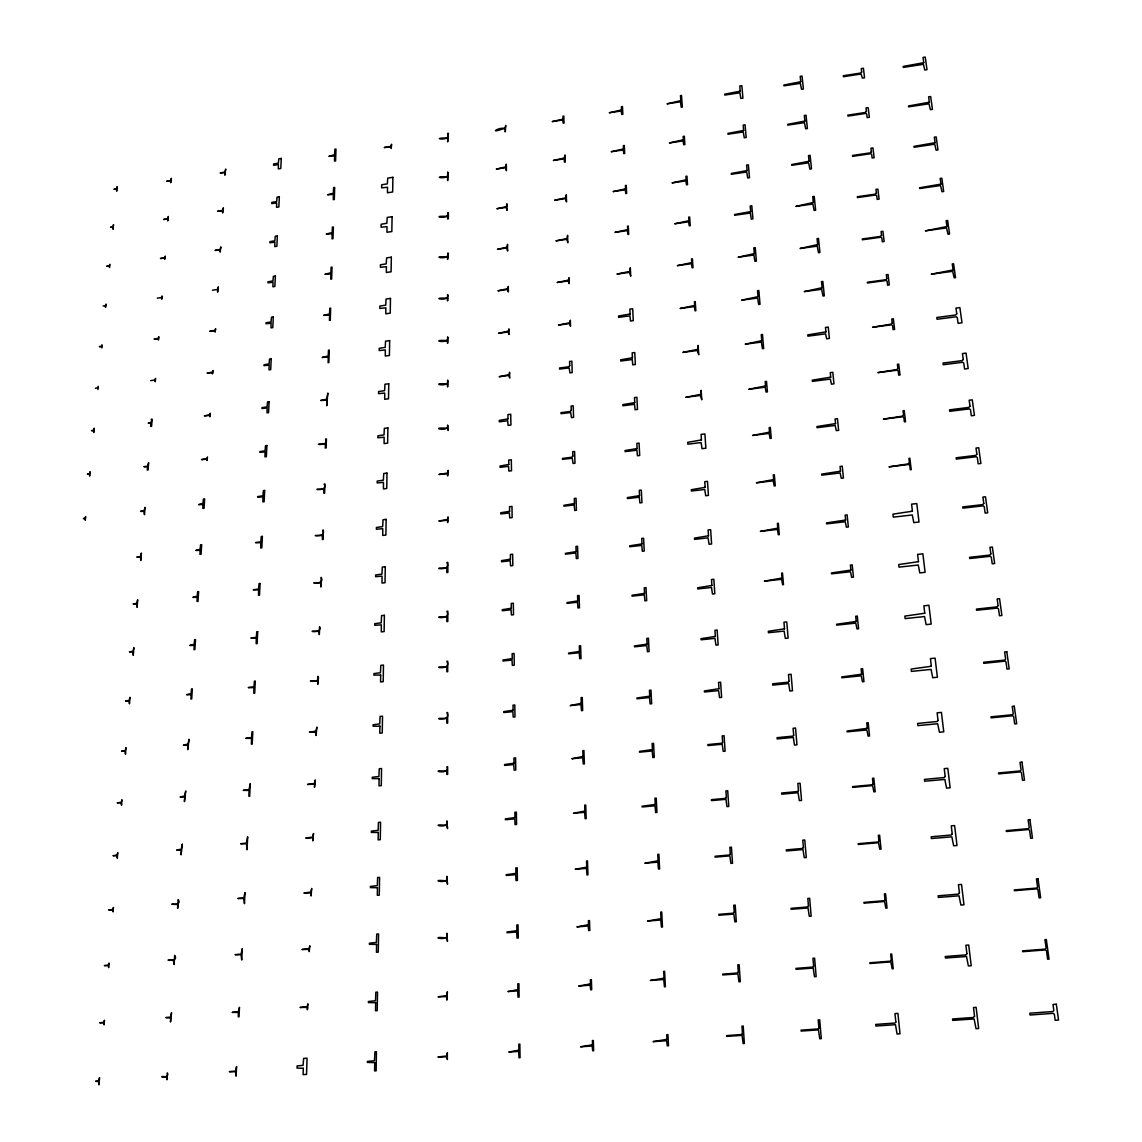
<?xml version="1.0" encoding="UTF-8"?>
<svg xmlns="http://www.w3.org/2000/svg" width="1142" height="1142" viewBox="0 0 1142 1142"><rect width="100%" height="100%" fill="white"/><g stroke="black" fill="none" stroke-linecap="round" stroke-linejoin="round"><path stroke-width="1.5" d="M212.455 290.196L217.637 289.44L218.322 286.842L217.637 292.152L217.565 289.654M157.31 298.162L161.507 297.534L162.093 295.964L161.836 299.204L161.379 297.762M150.758 380.614L155.055 380L155.555 378.387L155.283 381.728L154.927 380.2M95.414 388.337L97.984 387.638M103.151 305.985L105.564 305.599L106.063 304.072L105.507 307.326L105.464 305.842M101.838 346.197L99.34 346.64L101.838 346.64M102.009 344.741L101.909 347.953M98.112 386.267L97.984 389.55M446.85 617.08L446.85 621.576L447.792 621.476L447.792 611.17L446.85 611.284C452.075 621.633 426.123 615.823 446.85 617.08M446.822 568.216L446.822 572.57L447.864 572.456L447.864 562.406L446.836 562.535C451.989 572.613 426.309 567.046 446.822 568.216M446.822 1056.835L447.35 1059.519L447.35 1052.753L446.536 1055.993L437.914 1056.978L446.822 1056.835M446.865 996.595L446.865 1000.106L447.378 991.756L446.665 995.71L438.085 996.795L446.865 996.595M446.865 937.982L447.45 941.351L446.865 933.299C450.733 943.121 425.124 935.612 446.865 937.982M446.865 880.953L447.507 884.208L446.865 876.342C450.633 886.021 425.281 878.583 446.865 880.953M446.85 825.395L447.564 828.564L446.85 820.884C450.519 830.291 425.609 823.239 446.85 825.395M446.85 771.307L446.836 774.447L447.635 774.376L447.635 766.767L446.85 766.853C450.462 776.132 425.666 769.137 446.85 771.307M446.907 718.546L446.907 723.229L447.635 723.157L447.635 712.537L446.907 712.622C452.532 723.357 425.652 717.105 446.907 718.546M446.879 667.171L446.879 671.767L447.707 671.682L447.707 661.218L446.879 661.304C452.389 671.753 425.88 665.886 446.879 667.171M447.607 473.744L447.593 476L448.149 470.39L447.35 473.088L438.913 474.458L447.607 473.744M447.578 428.321L448.192 430.434L447.578 425.067C450.005 433.103 426.209 426.78 447.578 428.321M447.621 383.926L447.621 386.71L447.621 380.129C450.962 388.723 426.109 382.627 447.621 383.926M447.607 340.587L447.607 343.299L447.621 336.847C450.89 345.312 426.323 339.36 447.607 340.587M447.607 298.233L447.593 300.888L447.607 294.565C450.762 302.801 426.566 297.148 447.607 298.233M447.593 256.85L447.593 259.448L448.321 253.124L447.593 253.239C450.676 261.332 426.765 255.837 447.593 256.85M447.593 216.395L447.593 218.936L448.363 218.821L448.363 212.712L447.593 212.826C450.662 220.806 426.951 215.453 447.593 216.395M447.664 176.782L447.664 180.607L447.678 171.999C452.303 181.407 426.865 176.196 447.664 176.782M447.65 138.096L447.65 141.865L448.378 133.257L447.65 133.371C452.132 142.65 427.079 137.568 447.65 138.096M447.635 520.281L447.635 522.593L448.078 516.883L447.378 519.624L438.842 520.966L447.635 520.281M886.806 278.619L885.821 279.733L867.349 282.26L867.435 282.988L886.078 280.475L887.106 281.217L887.591 285.172L889.304 284.943L888.033 274.508L886.335 274.737L886.806 278.619M881.538 235.309L880.482 236.408L862.267 238.978L862.367 239.791L880.825 237.236L881.852 237.95L882.309 241.761L884.151 241.504L882.923 231.312L881.096 231.583L881.538 235.38M697.676 349.352L682.887 352.378L697.305 350.494L698.761 354.748L698.133 345.412L697.676 349.352M700.76 394.333L685.714 397.302L700.389 395.46L701.788 399.8L701.145 390.336L700.76 394.333M876.414 193.041L875.286 194.14L857.356 196.724L857.456 197.58L875.714 194.982L876.728 195.682L877.184 199.407L879.083 199.136L877.87 189.101L875.971 189.386L876.414 193.041M569.715 365.597L568.687 366.768L559.551 367.995L559.594 369.066L569.116 367.91L569.958 372.877L572.213 372.577L571.842 361.186L569.587 361.486L569.715 365.597M571.271 410.278L570.158 411.491L560.979 412.676L561.008 413.661L570.657 412.533L571.5 417.629L573.584 417.372L573.198 405.795L571.128 406.052L571.271 410.278M572.856 456.029L571.799 457.243L562.449 458.427L562.478 459.355L572.228 458.242L573.098 463.481L574.983 463.238L574.597 451.475L572.713 451.718L572.856 456.101M691.781 262.574L677.32 265.658L691.424 263.702L692.138 267.828L693.008 267.699L692.409 258.806L691.538 258.92L691.781 262.646M694.693 305.456L680.061 308.497L694.336 306.584L695.05 310.81L695.849 310.71L695.235 301.588L694.436 301.702L694.693 305.456M866.407 111.431L865.308 112.487L847.835 115.142L847.935 116.084L865.736 113.415L866.721 114.072L867.163 117.612L869.347 117.283L868.177 107.634L865.993 107.962L866.407 111.431M871.375 151.772L870.332 152.842L852.56 155.469L852.66 156.34L870.689 153.713L871.674 154.384L872.131 158.01L874.13 157.71L872.945 147.918L870.946 148.217L871.375 151.843M686.185 179.765L672.01 182.906L685.828 180.893L686.513 184.804L687.527 184.647L686.942 176.154L685.942 176.296L686.185 179.765M688.94 220.691L674.637 223.789L688.583 221.819L689.283 225.83L690.225 225.688L689.64 216.994L688.697 217.137L688.94 220.691M861.668 72.017L860.654 73.045L843.31 75.743L843.41 76.7L861.011 74.002L862.41 78.113L864.565 77.784L863.409 68.277L861.268 68.606L861.668 72.089M974.54 1016.28L973.441 1017.465L952.556 1018.978L952.728 1020.391L974.126 1018.949L976.039 1028.714L978.665 1028.514L976.11 1007.33L973.498 1007.529L974.54 1016.28M683.373 139.781L669.44 142.936L683.03 140.909L683.701 144.706L684.872 144.534L684.315 136.226L683.144 136.412L683.373 139.781M966.917 953.756L965.918 954.912L945.248 956.525L945.419 958.024L966.503 956.496L968.387 965.961L971.214 965.747L968.716 945.034L965.889 945.262L966.917 953.756M959.437 892.987L958.452 894.115L938.124 895.813L938.324 897.441L959.052 895.813L960.879 905.049L963.976 904.792L961.521 884.436L958.438 884.693L959.437 892.987M952.228 833.903L951.257 835.016L931.158 836.786L931.358 838.528L951.857 836.829L953.656 845.779L957.01 845.48L954.598 825.566L951.257 825.852L952.228 833.903M384.383 615.31L384.126 631.569L381.3 631.883L381.342 624.86L374.776 625.302L374.804 623.66L381.214 622.833L381.585 615.624L384.383 615.31M385.282 566.746L385.025 582.72L382.042 583.062L382.028 576.153L375.59 576.681L375.618 574.983L381.956 574.126L382.313 567.103L385.282 566.746M386.153 519.367L385.896 535.056L382.756 535.427L382.741 528.689L376.375 529.231L376.417 527.476L382.67 526.605L383.027 519.753L386.153 519.367M386.995 473.116L386.753 488.519L383.469 488.919L383.455 482.367L377.16 482.938L377.203 481.096L383.384 480.197L383.726 473.53L386.995 473.116M387.88 427.907L387.638 443.125L384.097 443.581L384.126 437.215L377.874 437.757L377.902 435.801L384.012 434.902L384.354 428.364L387.88 427.907M388.751 383.755L388.508 398.786L384.697 399.286L384.726 393.076L378.544 393.633L378.587 391.549L384.611 390.65L384.954 384.254L388.751 383.755M389.65 340.601L389.408 355.462L385.297 356.019L385.325 349.952L379.173 350.537L379.215 348.324L385.225 347.396L385.553 341.158L389.65 340.601M390.478 298.405L390.236 313.179L385.825 313.793L385.853 307.84L379.829 308.44L379.872 306.07L385.753 305.142L386.082 299.018L390.478 298.405M391.335 257.193L391.092 271.796L386.353 272.481L386.381 266.671L380.414 267.285L380.457 264.787L386.224 263.888L386.61 257.878L391.335 257.193M392.077 216.709L391.834 231.555L386.952 232.269L387.01 226.63L381.085 227.215L381.142 224.232L386.824 223.318L387.209 217.437L392.077 216.709M392.891 177.31L392.662 191.984L387.466 192.77L387.523 187.245L381.642 187.845L381.699 184.776L387.338 183.862L387.723 178.095L392.891 177.31M945.162 776.474L944.22 777.545L924.435 779.401L924.649 781.214L944.819 779.429L946.575 788.137L950.158 787.809L947.803 768.309L944.234 768.637L945.162 776.474M379.915 726.155L379.786 733.207L382.242 732.964L382.527 716.162L380.072 716.419L379.758 723.9L373.12 724.77L373.091 726.226L379.915 726.155M380.671 675.022L380.557 681.945L383.198 681.66L383.469 665.072L380.828 665.358L380.457 672.752L373.962 673.58L373.934 675.136L380.671 675.022M377.46 887.677L377.331 895.328L379.272 895.157L379.572 877.341L377.631 877.513L377.303 885.621L370.393 886.435L370.379 887.634L377.46 887.677M378.302 832.432L378.173 839.884L380.286 839.684L380.572 822.226L378.473 822.411L378.145 830.32L371.336 831.133L371.307 832.432L378.302 832.432M379.115 778.601L379.001 785.853L381.271 785.639L381.556 768.509L379.287 768.737L378.901 776.489L372.249 777.274L372.221 778.644L379.115 778.601M374.733 1062.602L374.59 1070.925L376.132 1070.811L376.446 1051.739L374.919 1051.853L374.49 1060.732L367.381 1061.403L367.367 1062.403L374.733 1062.602M375.675 1002.705L375.532 1010.77L377.203 1010.641L377.517 992.07L375.846 992.212L375.504 1000.749L368.423 1001.505L368.395 1002.562L375.675 1002.705M376.589 944.42L376.46 952.271L378.245 952.128L378.544 933.942L376.76 934.099L376.36 942.478L369.437 943.192L369.408 944.32L376.589 944.42M391.235 146.761L391.206 148.46L391.592 144.22L391.007 146.276L384.254 147.546L391.235 146.761M938.039 720.474L937.097 721.53L917.64 723.443L917.883 725.613L937.639 723.742L939.452 732.25L943.763 731.822L941.408 712.408L937.125 712.836L938.039 720.474M627.715 229.628L614.953 232.368L627.386 230.613L627.943 234.453L628.7 234.353L628.286 226.087L627.543 226.202L627.715 229.628M629.842 271.382L616.923 274.094L629.513 272.367L630.741 276.221L630.313 267.77L629.842 271.382M666.957 1039.334L653.053 1041.632L666.6 1040.69L667.285 1045.886L668.498 1045.801L667.942 1034.623L666.728 1034.709L666.957 1039.334M625.588 188.83L613.068 191.585L625.274 189.815L625.83 193.555L626.658 193.441L626.244 185.361L625.431 185.489L625.588 188.83M661.018 918.682L647.585 921.037L660.761 920.009L661.446 927.118L662.46 927.033L661.718 912.001L660.69 912.087L661.018 918.682M664.03 978.194L650.398 980.464L663.759 979.493L664.458 986.831L665.372 986.759L664.601 971.314L663.688 971.385L664.03 978.194M303.315 1068.312L303.101 1074.636L306.541 1074.379L307.055 1058.191L303.644 1058.434L303.073 1065.372L297.106 1065.9L297.02 1068.056L303.315 1068.312M333.45 194.354L333.278 199.664L334.292 199.507L334.677 187.445L333.664 187.602L333.321 193.241L327.597 194.768L333.45 194.354M334.663 155.883L334.492 161.079L335.591 160.922L335.976 149.031L334.877 149.202L334.577 154.698L328.867 156.326L334.663 155.883M319.389 631.44L319.275 634.638L319.546 626.73C323.4 634.881 301.231 630.027 319.389 631.44M320.973 582.934L320.845 586.974L321.159 577.395C326.241 586.474 302.13 581.663 320.973 582.934M322.487 535.598L322.358 539.538L323.086 539.452L323.386 530.102L322.658 530.188C327.797 538.853 303.858 534.499 322.487 535.598M323.957 489.404L323.828 493.273L324.628 493.173L324.928 483.951L324.128 484.051C328.939 492.73 305.813 488.291 323.957 489.404M325.399 444.295L325.27 448.049L326.127 447.935L326.426 438.928L325.57 439.042C330.166 447.536 307.583 443.239 325.399 444.295M326.912 400.171L326.726 405.781L327.84 393.062L326.769 399.129L320.716 400.471L326.912 400.171M328.282 357.118L328.097 362.628L328.853 362.514L329.267 350.094L328.496 350.194L328.197 356.004L322.158 357.446L328.282 357.118M329.61 315.035L329.438 320.402L330.266 320.288L330.666 308.14L329.838 308.254L329.481 313.979L323.557 315.392L329.61 315.035M330.923 273.909L330.752 279.176L331.637 279.048L332.036 267.085L331.137 267.214L330.837 272.767L324.928 274.294L330.923 273.909M332.194 233.696L332.022 238.821L332.993 238.678L333.378 226.972L332.408 227.13L332.108 232.54L326.269 234.096L332.194 233.696M309.282 949.345L309.211 951.629L309.867 945.819L308.94 948.617L301.931 949.502L309.282 949.345M312.894 837.8L312.794 840.883L313.536 833.503L312.651 837.057L305.728 838.042L312.894 837.8M314.607 784.183L314.507 787.181L315.306 779.957L314.435 783.383L307.541 784.454L314.607 784.183M316.177 732.108L316.063 735.477L316.891 727.154L315.891 731.137L309.439 732.193L316.177 732.108M317.804 681.146L317.69 684.429L317.961 676.35C322.015 684.7 299.175 679.633 317.804 681.146M307.441 1007.358L307.369 1009.699L307.94 1003.789L307.098 1006.644L299.989 1007.472L307.441 1007.358M311.138 892.844L311.038 895.999L311.709 888.462L310.895 892.088L303.886 893.03L311.138 892.844M621.548 109.932L609.286 112.772L621.234 110.96L621.776 114.486L622.847 114.328L622.461 106.606L621.391 106.777L621.548 109.932M623.561 148.931L611.17 151.729L623.247 149.945L623.789 153.613L624.703 153.471L624.303 145.505L623.389 145.648L623.561 148.931M655.265 804.439L642.075 806.223L642.118 806.951L655.008 805.809L655.665 812.547L656.935 812.419L656.222 798.087L654.951 798.201L655.265 804.439M658.077 860.783L644.845 863.224L657.821 862.139L658.491 869.076L659.633 868.976L658.905 854.245L657.763 854.344L658.077 860.783M652.453 749.58L639.491 751.393L639.52 752.164L652.196 750.979L652.839 757.56L654.252 757.417L653.552 743.342L652.153 743.485L652.453 749.58M647.071 644.102L634.495 645.972L634.524 646.8L646.829 645.544L647.457 651.725L649.099 651.554L648.428 638.192L646.786 638.364L647.071 644.102M649.727 696.163L636.951 698.005L636.993 698.79L649.484 697.562L650.112 703.9L651.639 703.743L650.954 690.139L649.441 690.296L649.727 696.163M644.559 593.369L632.04 595.268L632.068 596.138L644.316 594.825L644.916 600.82L646.672 600.621L646.015 587.602L644.274 587.802L644.559 593.369M639.534 495.642L627.358 497.598L627.401 498.583L639.32 497.198L639.891 502.908L641.947 502.666L641.319 490.089L639.277 490.332L639.534 495.642M641.99 543.892L629.685 545.819L629.727 546.747L641.761 545.405L642.346 551.258L644.245 551.044L643.603 538.239L641.718 538.453L641.99 543.892M637.108 448.563L625.074 450.533L625.117 451.604L636.893 450.191L637.464 455.758L639.691 455.487L639.077 443.11L636.851 443.396L637.108 448.563M632.425 357.789L620.677 359.801L620.734 361.015L632.225 359.544L632.768 364.826L635.352 364.484L634.766 352.521L632.183 352.864L632.425 357.789M634.738 402.626L622.847 404.625L622.904 405.767L634.538 404.311L635.095 409.75L637.493 409.436L636.893 397.273L634.495 397.587L634.738 402.626M630.113 313.993L618.55 316.02L618.607 317.333L629.927 315.834L630.47 321.03L633.268 320.645L632.682 308.783L629.884 309.168L630.113 314.064M953.099 269.94L931.23 274.208L952.671 271.311L954.198 277.834L955.526 277.663L953.584 263.773L952.257 263.945L953.099 269.94M590.5 983.89L578.694 986.031L590.128 985.175L590.7 989.828L591.699 989.743L591.37 979.708L590.371 979.793L590.5 983.89M592.541 1044.759L580.564 1046.8L592.156 1046.001L592.741 1050.783L593.64 1050.726L593.312 1040.476L592.398 1040.548L592.541 1044.759M946.946 226.53L925.363 230.855L946.532 227.915L948.031 234.253L949.559 234.039L947.66 220.477L946.147 220.691L946.946 226.53M257.692 631.654L257.121 643.588L256.193 643.688L256.279 638.178L250.855 638.078L256.322 637.293L256.764 631.769L257.692 631.654M260.062 583.491L259.505 595.139L258.492 595.253L258.62 589.943L253.21 589.772L258.606 588.986L259.048 583.605L260.062 583.491M262.375 536.412L261.832 547.875L260.704 548.017L260.79 542.793L255.508 542.607L260.833 541.808L261.261 536.554L262.375 536.412M264.659 490.46L264.116 501.738L262.874 501.895L262.988 496.841L257.678 497.284L257.721 496.57L262.931 495.799L263.417 490.617L264.659 490.46M266.9 445.566L266.357 456.686L264.973 456.857L265.044 451.861L259.848 452.375L259.891 451.604L265.044 450.833L265.515 445.751L266.9 445.566M269.084 401.713L268.556 412.662L267.028 412.862L267.1 407.98L261.961 408.508L261.989 407.665L267.085 406.895L267.556 401.913L269.084 401.713M271.211 358.859L270.697 369.637L269.027 369.865L269.127 365.14L264.002 365.64L264.059 364.741L269.084 363.955L269.541 359.088L271.211 358.859M273.309 316.976L272.795 327.597L270.982 327.854L271.097 323.229L266.015 323.757L266.072 322.772L271.054 321.973L271.496 317.233L273.309 316.976M275.35 276.021L274.851 286.485L272.895 286.77L273.038 282.302L267.985 282.788L268.027 281.746L272.952 280.932L273.409 276.307L275.35 276.021M277.349 235.966L276.864 246.287L274.765 246.601L274.865 242.19L269.897 242.746L269.955 241.633L274.822 240.805L275.265 236.28L277.349 235.966M279.333 196.795L278.848 206.959L276.564 207.302L276.664 203.005L271.753 203.576L271.81 202.377L276.635 201.549L277.063 197.138L279.333 196.795M281.275 158.452L280.789 168.474L278.32 168.859L278.405 164.648L273.566 165.233L273.623 163.991L278.391 163.163L278.805 158.838L281.275 158.452M588.53 924.677L576.867 926.904L588.159 926.005L588.715 930.516L589.814 930.43L589.5 920.595L588.401 920.695L588.53 924.677M940.937 184.119L919.596 187.802L919.695 188.53L940.537 185.546L941.993 191.713L943.677 191.471L941.836 178.223L940.152 178.466L940.937 184.119M248.442 687.57L253.924 687.67L253.838 693.294L254.695 693.208L255.28 681.075L254.423 681.16L253.967 686.799L248.442 687.57M229.471 1071.653L235.452 1071.738L236.123 1076.192L236.594 1066.514L235.48 1071.096L229.471 1071.653M232.383 1012.369L238.278 1012.454L238.307 1016.837L239.021 1016.78L239.477 1007.33L238.235 1011.855L232.383 1012.369M235.295 954.683L241.076 954.741L241.719 960.022L242.261 948.631L241.105 954.055L235.295 954.683M238.05 898.483L243.76 898.511L244.474 903.65L245.002 892.544L243.788 897.84L238.05 898.483M240.791 843.724L246.486 843.795L247.043 849.819L247.671 836.843L246.458 843.053L240.791 843.724M243.403 790.35L249.027 790.435L248.942 796.331L249.655 796.259L250.269 783.612L249.013 789.664L243.403 790.35M245.958 738.317L251.511 738.403L251.411 744.199L252.196 744.113L252.796 731.679L252.025 731.751L251.497 737.618L245.958 738.317M584.89 811.048L573.484 813.275L584.618 812.305L585.147 818.728L586.16 818.628L585.718 805.024L584.704 805.11L584.89 811.048M586.745 867.135L575.211 869.29L586.474 868.363L587.002 874.986L587.944 874.9L587.488 860.925L586.545 861.011L586.745 867.135M822.126 287.713L804.268 291.595L821.683 289.297L822.982 296.021L824.324 295.849L822.84 281.432L821.498 281.617L822.126 287.713M895.842 1022.076L894.914 1023.046L875.743 1024.431L875.9 1026.016L895.485 1024.688L897.055 1034.01L900.01 1033.795L897.912 1013.368L894.971 1013.582L895.842 1022.076M998.065 605.674L996.823 606.902L976.424 609.086L976.581 610.256L997.451 608.086L998.522 609L999.478 615.752L1001.877 615.495L999.55 598.693L997.152 598.95L998.065 605.674M581.264 703.258L570.229 705.599L580.992 704.543L581.492 710.638L582.677 710.524L582.249 697.491L581.078 697.619L581.264 703.258M583.02 756.447L571.856 758.731L582.748 757.717L583.262 763.998L584.361 763.898L583.919 750.522L582.834 750.637L583.02 756.447M817.672 244.574L800.028 248.499L817.229 246.144L818.5 252.696L819.927 252.51L818.471 238.421L817.058 238.635L817.658 244.631M935.084 142.679L913.985 146.39L914.1 147.232L934.698 144.206L936.126 150.202L937.996 149.916L936.169 136.912L934.327 137.183L935.084 142.736M990.842 553.899L989.7 555.083L969.544 557.339L969.701 558.524L990.228 556.297L991.299 557.182L992.227 563.791L994.653 563.52L992.355 547.047L989.943 547.318L990.842 553.899M579.508 651.411L568.602 653.096L568.63 653.824L579.251 652.753L579.751 658.691L581.021 658.563L580.607 645.758L579.322 645.901L579.508 651.411M813.318 202.434L795.874 206.402L812.876 204.004L814.132 210.442L815.631 210.228L814.217 196.395L812.719 196.61L813.318 202.434M929.36 102.223L908.518 105.978L908.632 106.848L928.988 103.794L930.387 109.646L932.443 109.332L930.659 96.542L928.617 96.856L929.36 102.223M983.79 503.451L982.662 504.621L962.735 506.934L962.892 508.147L983.191 505.849L984.247 506.705L985.146 513.115L987.716 512.815L985.475 496.77L982.919 497.07L983.79 503.451M576.125 551.615L565.418 553.356L565.447 554.155L575.868 552.999L576.353 558.595L577.952 558.409L577.552 546.247L575.953 546.433L576.125 551.615M577.752 600.906L566.989 602.605L567.017 603.347L577.495 602.234L577.98 607.972L579.465 607.801L579.065 595.425L577.567 595.596L577.738 600.977M809.064 161.265L791.706 164.562L791.763 165.276L808.636 162.849L809.878 169.102L811.491 168.873L810.106 155.355L808.493 155.597L809.064 161.265M923.764 62.696L903.165 66.45L903.293 67.407L923.407 64.323L924.777 70.033L927.004 69.691L925.248 57.1L923.036 57.443L923.764 62.696M574.455 503.565L563.948 505.306L563.962 506.163L574.212 504.978L574.683 510.46L576.424 510.246L576.039 498.283L574.298 498.497L574.455 503.565M804.896 121.052L787.737 124.35L787.809 125.106L804.468 122.651L805.681 128.775L807.394 128.518L806.024 115.228L804.325 115.485L804.896 121.052M931.344 666.257L911.145 669.069L911.416 671.396L931.101 669.412L932.714 677.72L937.396 677.235L935.084 658.135L930.43 658.606L931.344 666.257M976.853 454.259L975.739 455.415L956.139 457.785L956.311 459.084L976.267 456.729L977.309 457.557L978.18 463.795L980.892 463.466L978.708 447.735L976.01 448.064L976.853 454.259M800.742 81.739L783.855 85.05L783.94 85.836L800.342 83.366L801.527 89.276L803.383 88.99L802.055 76.086L800.199 76.371L800.742 81.739M924.763 613.254L904.835 616.109L905.121 618.593L924.535 616.552L926.133 624.631L931.201 624.089L928.917 605.274L923.878 605.817L924.763 613.254M969.986 406.295L968.787 407.437L949.53 409.835L949.73 411.291L969.43 408.893L970.457 409.692L971.3 415.774L974.44 415.388L972.27 399.857L969.158 400.242L969.986 406.295M569.901 322.729L558.438 325.07L569.572 323.571L570.529 326.284L570.329 320.245L569.901 322.801M567.103 238.492L555.897 240.876L566.789 239.32L567.831 242.689L567.588 235.309L567.103 238.55M568.473 280.118L557.125 282.502L568.145 280.975L569.173 283.601L568.987 277.677L568.473 280.118M891.302 960.265L890.446 961.164L869.861 962.763L869.933 963.491L890.817 961.921L892.188 968.83L893.201 968.744L891.688 954.027L890.689 954.112L891.302 960.265M918.468 561.664L898.74 564.562L899.039 567.131L918.268 565.019L919.824 572.927L925.106 572.328L922.864 553.799L917.611 554.384L918.468 561.664M963.248 359.502L962.164 360.615L943.035 363.085L943.249 364.726L962.735 362.271L963.748 363.056L964.576 369.009L968.188 368.538L966.046 353.121L962.449 353.577L963.248 359.502M565.733 197.809L554.641 200.207L565.418 198.637L566.532 201.906L566.304 194.668L565.733 197.866M884.993 899.853L884.236 900.71L863.923 902.408L863.994 903.151L884.508 901.495L885.849 908.19L887.034 908.09L885.564 893.786L884.393 893.886L884.993 899.853M912.429 511.202L892.958 514.157L893.301 517.14L912.287 514.971L913.8 522.622L919.01 522.022L916.783 503.565L911.587 504.164L912.429 511.202M956.753 313.893L955.597 314.992L936.811 317.49L937.054 319.26L956.268 316.762L957.267 317.519L958.081 323.329L961.992 322.815L959.865 307.583L955.968 308.097L956.753 313.893M200.207 550.373L199.95 554.384L201.063 554.255L201.677 544.691L200.564 544.82L200.135 549.159L195.81 550.444L200.207 550.373M203.062 504.536L202.819 508.461L204.047 508.304L204.646 498.868L203.419 499.025L202.948 503.337L198.722 504.621L203.062 504.536M174.341 960.665L174.098 964.462L174.669 955.397C180.079 963.463 157.667 958.523 174.341 960.665M177.852 904.721L177.624 908.404L178.181 899.553C183.562 907.447 161.407 902.651 177.852 904.721M181.364 850.176L181.064 854.844L182.349 844.024L181.278 849.12L176.653 850.076L181.364 850.176M184.733 797.045L184.433 801.57L185.761 791.006L184.633 795.974L180.065 796.973L184.733 797.045M188.002 745.226L187.716 749.68L189.087 739.274L187.973 744.084L183.391 745.198L188.002 745.226M191.171 694.707L190.9 699.018L191.699 698.933L192.327 688.854L191.542 688.94L191.085 693.608L186.617 694.693L191.171 694.707M194.268 645.416L193.997 649.655L194.882 649.555L195.51 639.62L194.625 639.72L194.183 644.288L189.772 645.444L194.268 645.416M197.266 597.323L197.009 601.463L198.009 601.349L198.637 591.556L197.637 591.67L197.195 596.153L192.827 597.366L197.266 597.323M167.103 1076.877L166.918 1079.818L167.36 1072.88C170.444 1079.918 153.356 1075.379 167.103 1076.877M170.729 1018.107L170.486 1022.004L171.557 1012.697L170.629 1017.037L165.847 1017.579L170.729 1018.107M215.153 330.78L215.067 332.079L215.681 328.696L215.01 330.324L209.771 331.28L215.153 330.78M220.292 249.87L220.149 252.111L220.877 246.886L220.192 249.399L215.024 250.412L220.292 249.87M222.747 210.756L222.604 212.954L223.404 207.801L222.604 210.299L217.522 211.313L222.747 210.756M225.045 172.628L224.888 175.183L225.731 169.03L224.903 171.985L220.149 173.013L225.045 172.628M207.087 459.141L207.002 460.554L207.444 457L206.945 458.699L201.52 459.598L207.087 459.141M209.857 415.374L209.771 416.744L210.242 413.261L209.7 414.917L204.347 415.845L209.857 415.374M212.526 372.592L212.441 373.934L212.997 370.493L212.383 372.149L207.087 373.077L212.526 372.592M563.063 119.111L552.214 121.594L562.749 119.967L563.192 123.193L564.034 123.065L563.805 116.084L562.963 116.213L563.063 119.111M564.391 158.024L553.413 160.451L564.077 158.852L564.519 162.15L565.276 162.036L565.033 154.941L564.391 158.081M818.871 1028L817.957 1028.956L801.056 1030.17L801.127 1031.069L818.414 1029.884L819.77 1038.763L821.298 1038.649L819.699 1019.82L818.186 1019.934L818.871 1028M878.94 841.097L878.098 841.954L858.142 843.71L858.213 844.466L878.469 842.725L879.783 849.22L881.039 849.106L879.611 835.202L878.355 835.316L878.94 841.097M813.618 966.161L812.804 967.074L795.974 968.387L796.045 969.33L813.175 968.073L814.503 976.71L816.159 976.581L814.603 958.167L812.961 958.295L813.618 966.161M873.045 783.94L872.217 784.782L852.532 786.624L852.603 787.38L872.588 785.568L873.873 791.863L875.2 791.734L873.816 778.202L872.488 778.33L873.045 783.94M808.45 906.034L807.637 906.948L791.035 908.333L791.121 909.303L808.008 907.976L809.321 916.341L811.177 916.184L809.649 898.283L807.808 898.44L808.45 906.034M867.32 728.325L847.05 731.051L847.136 731.851L866.864 729.952L868.12 736.105L869.533 735.976L868.177 722.686L866.764 722.829L867.32 728.325M803.397 847.55L802.512 848.449L786.296 849.876L786.381 850.947L802.969 849.562L804.253 857.685L806.266 857.514L804.782 839.984L802.769 840.155L803.397 847.55M861.682 674.18L841.782 676.949L841.868 677.763L861.239 675.821L862.467 681.788L863.952 681.631L862.624 668.698L861.139 668.855L861.682 674.18M909.432 462.753L908.318 463.895L888.961 466.85L908.647 464.508L909.746 465.351L910.288 469.762L911.23 469.647L909.846 458.242L908.918 458.356L909.432 462.753M508.775 464.48L500.039 466.036L500.053 467.321L508.518 466.321L508.889 471.089L511.502 470.761L511.316 459.783L508.718 460.098L508.775 464.48M798.472 790.649L797.701 791.534L781.613 793.033L781.699 794.175L798.072 792.719L799.329 800.628L801.541 800.428L800.085 783.255L797.873 783.455L798.472 790.649M509.175 374.633L499.154 376.717L508.832 375.447L509.689 378.031L509.589 372.306L509.161 374.704M507.976 418.871L499.282 420.442L499.297 421.812L507.733 420.77L508.076 425.409L510.917 425.052L510.731 414.232L507.919 414.603L507.976 418.871M856.229 621.448L836.601 624.26L836.686 625.117L855.786 623.104L857 628.928L858.584 628.771L857.285 616.066L855.701 616.237L856.229 621.448M903.565 415.017L902.537 416.116L883.366 419.143L902.794 416.759L903.864 417.572L904.393 421.869L905.549 421.726L904.207 410.592L903.065 410.735L903.565 415.017M507.69 288.683L497.912 290.81L507.362 289.511L508.39 291.938L508.304 286.428L507.69 288.683M508.433 331.151L498.526 333.264L508.104 331.979L509.032 334.478L508.947 328.867L508.433 331.151M793.69 735.262L792.833 736.133L777.06 737.675L777.16 738.931L793.29 737.418L794.532 745.098L796.959 744.855L795.531 728.025L793.105 728.268L793.69 735.262M850.904 570.086L831.433 572.956L831.519 573.826L850.476 571.757L851.647 577.352L853.459 577.153L852.189 564.876L850.39 565.076L850.904 570.086M897.869 368.481L896.87 369.551L877.898 372.62L897.112 370.179L898.169 370.964L898.697 375.161L900.024 374.99L898.711 364.127L897.384 364.298L897.869 368.481M507.148 247.186L497.455 249.284L506.82 247.942L507.633 251.026L507.519 244.331L507.148 247.186M789.051 681.346L788.194 682.202L772.634 683.801L772.734 685.114L788.665 683.544L789.864 691.024L792.491 690.767L791.092 674.265L788.48 674.537L789.051 681.346M845.651 520.024L826.508 522.922L826.594 523.864L845.237 521.737L846.393 527.19L848.349 526.962L847.121 514.899L845.151 515.128L845.651 520.024M892.273 323.029L891.188 324.114L872.574 327.269L891.517 324.785L892.573 325.541L893.073 329.595L894.614 329.381L893.344 318.789L891.788 318.989L892.273 323.029M108.904 909.917L112.701 909.874L113.072 911.873L113.429 907.462L112.787 909.517L108.904 909.917M113.229 855.672L117.026 855.615L117.312 858.213L117.754 852.589L117.055 855.258L113.229 855.672M117.412 802.783L121.166 802.726L121.523 805.238L121.951 799.743L121.195 802.355L117.412 802.783M133.343 603.861L136.755 603.861L137.083 607.33L137.682 599.736L136.74 603.404L133.343 603.861M137.054 557.053L140.423 557.082L140.823 560.465L141.408 552.999L140.466 556.539L137.054 557.053M140.637 511.359L143.963 511.402L144.477 514.685L145.063 507.362L144.02 510.831L140.637 511.359M144.149 466.678L147.432 466.807L147.289 470.09L148.075 469.99L148.646 462.738L147.432 466.207L144.149 466.678M99.954 1022.761L103.851 1022.675L104.108 1024.802L104.464 1020.234L103.865 1022.433L99.954 1022.761M104.493 965.59L108.333 965.547L108.647 967.617L109.004 963.106L108.362 965.247L104.493 965.59M121.623 751.208L125.163 751.208L125.463 754.22L125.977 747.596L125.135 750.779L121.623 751.208M125.606 700.874L129.103 700.903L129.46 703.829L129.974 697.334L129.089 700.431L125.606 700.874M129.546 651.782L133 651.782L133.271 655.351L133.885 647.585L132.972 651.34L129.546 651.782M95.7 1081.317L98.626 1081.56L98.954 1084.857L99.525 1077.634L98.712 1080.96L95.7 1081.317M150.915 423.439L150.673 426.423L151.572 426.309L152.129 419.157L151.244 419.271C153.371 424.767 143.606 422.526 150.915 423.439M170.815 180.879L170.672 182.734L171.4 178.309L170.629 180.479L166.604 181.307L170.815 180.879M158.452 338.731L158.353 340.045L158.852 336.704L158.31 338.303L154.056 339.117L158.452 338.731M164.748 258.092L164.648 259.334L165.262 256.108L164.662 257.635L160.451 258.492L164.748 258.092M167.845 219.05L167.688 220.948L168.359 216.466L167.76 218.622L163.591 219.478L167.845 219.05M505.778 166.932L496.299 169.087L505.449 167.717L506.434 170.643L506.32 164.177L505.778 167.003M506.463 206.616L496.87 208.729L506.134 207.387L507.019 210.385L506.92 203.79L506.463 206.616M784.511 628.828L768.309 631.312L768.423 632.725L784.14 631.098L785.325 638.378L788.137 638.078L786.767 621.905L783.954 622.204L784.511 628.828M505.135 128.132C481.881 136.383 508.133 121.966 505.192 131.872L505.749 125.42L505.135 128.132M517.897 989.6L507.905 991.556L517.697 990.885L518.011 997.137L519.125 997.052L518.911 983.662L517.797 983.762L517.897 989.6M518.896 1050.155L508.761 1052.039L518.696 1051.397L519.01 1057.792L520.053 1057.72L519.838 1044.088L518.796 1044.173L518.896 1050.155M742.471 1033.581L741.643 1034.524L726.612 1035.608L726.669 1036.365L742.072 1035.366L743.142 1043.588L744.37 1043.503L743.199 1026.03L741.986 1026.116L742.471 1033.581M840.541 471.203L821.655 474.144L821.755 475.158L840.141 472.974L841.269 478.298L843.438 478.041L842.225 466.179L840.055 466.45L840.541 471.203M516.898 930.687L507.034 931.972L507.048 932.728L516.712 932.015L517.012 938.11L518.254 938.01L518.04 924.877L516.798 924.977L516.898 930.687M835.559 423.596L816.915 426.566L817.015 427.679L835.173 425.452L836.287 430.62L838.642 430.334L837.443 418.671L835.087 418.971L835.559 423.596M515.913 873.387L506.192 874.701L506.192 875.457L515.727 874.686L516.027 880.568L517.412 880.439L517.212 867.777L515.827 867.891L515.913 873.387M738.303 972.07L737.475 972.998L722.672 974.14L722.729 974.94L737.903 973.883L738.96 981.834L740.287 981.735L739.145 964.747L737.818 964.847L738.303 972.07M830.719 377.174L812.29 380.172L812.405 381.357L830.348 379.087L831.433 384.169L833.974 383.84L832.789 372.292L830.263 372.606L830.719 377.174M514.956 817.572L505.364 818.914L505.378 819.713L514.785 818.914L515.071 824.595L516.584 824.453L516.384 812.119L514.885 812.262L514.956 817.572M734.235 912.258L733.421 913.157L718.832 914.371L718.889 915.227L733.849 914.1L734.877 921.851L736.319 921.737L735.205 905.092L733.764 905.221L734.235 912.258M825.937 331.865L807.779 334.892L807.908 336.162L825.58 333.849L826.651 338.803L829.406 338.432L828.236 327.069L825.48 327.44L825.937 331.865M513.115 710.238L503.793 711.609L503.808 712.537L512.858 711.637L513.229 717.09L514.985 716.905L514.799 704.985L513.029 705.171L513.115 710.238M514.028 763.199L504.578 764.555L504.593 765.426L513.772 764.555L514.143 770.136L515.77 769.979L515.57 757.86L513.957 758.017L514.028 763.199M730.28 854.102L729.495 854.987L715.049 856.257L715.106 857.114L729.824 855.9L730.909 863.395L732.522 863.252L731.437 847.178L729.838 847.321L730.28 854.102M512.244 658.62L502.994 660.019L503.008 660.99L511.987 660.062L512.344 665.386L514.271 665.172L514.086 653.452L512.158 653.667L512.244 658.62M726.369 797.473L725.584 798.344L711.423 799.671L711.48 800.599L725.927 799.329L726.983 806.623L728.767 806.466L727.711 790.707L725.941 790.878L726.369 797.473M511.33 608.286L502.266 609.7L502.28 610.742L511.088 609.799L511.43 614.981L513.515 614.753L513.329 603.219L511.259 603.447L511.33 608.286M722.629 742.357L721.844 743.214L707.883 744.584L707.954 745.569L722.187 744.241L723.229 751.365L725.113 751.179L724.085 735.733L722.201 735.919L722.629 742.357M761.757 340.687L745.226 344.17L761.357 342.086L762.442 348.653L763.67 348.496L762.485 334.492L761.257 334.649L761.757 340.687M509.618 511.302L500.767 512.758L500.781 513.957L509.375 512.958L509.717 517.868L512.144 517.583L511.973 506.42L509.546 506.72L509.618 511.302M510.46 559.195L501.509 560.622L501.524 561.75L510.217 560.765L510.56 565.832L512.815 565.561L512.644 554.227L510.388 554.484L510.46 559.195M718.975 688.697L704.386 690.953L704.457 691.995L718.546 690.61L719.574 697.562L721.616 697.348L720.602 682.202L718.561 682.402L718.975 688.697M758.002 296.635L741.601 300.189L757.617 298.048L758.673 304.471L760.015 304.286L758.859 290.539L757.503 290.725L758.002 296.635M106.863 266.229L109.218 266.115L109.546 267.499L109.846 264.33L109.247 265.843L106.863 266.229M114.171 189.244L116.498 189.129L116.684 191.185L117.112 186.66L116.455 188.887L114.171 189.244M91.574 430.62L93.487 430.677L93.787 432.575L94.201 428.25L93.473 430.334L91.574 430.62M110.603 227.329L112.972 227.201L113.072 229.314L113.501 224.703L113.001 226.915L110.603 227.329M83.494 518.539L85.065 518.668L85.322 520.252L85.664 516.598L85.108 518.282L83.494 518.539M87.491 474.101L89.433 474.144L89.676 476.1L90.09 471.703L89.461 473.773L87.491 474.101M754.291 253.61L738.103 257.221L753.906 255.051L754.948 261.347L756.404 261.133L755.262 247.614L753.806 247.828L754.291 253.61M750.665 211.613L734.591 214.525L734.649 215.253L750.294 213.04L751.308 219.136L752.921 218.907L751.807 205.774L750.208 206.003L750.665 211.613M715.363 636.422L701.031 638.692L701.102 639.791L714.935 638.364L715.948 645.144L718.147 644.916L717.147 630.041L714.963 630.284L715.363 636.422M747.096 170.558L731.265 173.484L731.323 174.255L746.711 172.028L747.724 177.981L749.48 177.724L748.381 164.819L746.625 165.076L747.096 170.558M711.894 585.461L697.719 587.773L697.791 588.929L711.495 587.459L712.48 594.011L714.821 593.754L713.85 579.265L711.509 579.536L711.894 585.461M708.497 535.798L694.479 538.125L694.55 539.367L708.083 537.853L709.054 544.277L711.594 543.992L710.624 529.674L708.111 529.959L708.497 535.798M705.156 487.348L691.31 489.718L691.395 491.031L704.757 489.475L705.713 495.742L708.44 495.414L707.483 481.353L704.785 481.681L705.156 487.348M743.642 130.431L727.954 133.386L728.025 134.214L743.271 131.944L744.27 137.768L746.169 137.483L745.084 124.792L743.185 125.078L743.642 130.431M701.445 439.941L687.741 442.325L687.855 444.167L701.088 442.568L702.03 448.678L705.856 448.206L704.899 433.931L701.074 434.403L701.431 440.013M740.23 91.203L724.727 94.172L724.799 95.071L739.873 92.773L740.844 98.455L742.914 98.141L741.857 85.65L739.788 85.978L740.23 91.203M782.07 578.009L764.412 581.178L781.642 579.294L782.641 584.733L783.483 584.633L782.498 573.013L781.656 573.113L782.07 578.009M777.773 528.146L760.372 531.373L777.359 529.445L778.33 534.727L779.301 534.613L778.33 523.293L777.374 523.393L777.773 528.146M773.662 479.554L756.375 482.823L773.248 480.825L774.205 485.964L775.275 485.835L774.333 474.801L773.277 474.929L773.662 479.554M769.537 432.161L752.578 435.459L769.137 433.432L770.079 438.471L771.235 438.328L770.322 427.465L769.166 427.608L769.537 432.161M765.568 385.91L748.781 389.265L765.169 387.195L766.082 392.049L767.41 391.877L766.51 381.371L765.197 381.542L765.568 385.91M680.803 100.639L667.028 103.836L680.475 101.824L681.246 107.248L682.302 107.077L681.517 95.471L680.475 95.642L680.803 100.639M1006.801 651.739L1004.617 651.968L1005.545 658.706A1.442 1.285 1.8 0 1 1004.303 660.133L983.619 662.246L983.762 663.331L1004.446 661.204A1.442 1.285 1.9 0 1 1006.059 662.331L1006.987 669.112L1009.185 668.884L1006.801 651.739M1014.267 706.227L1012.24 706.427L1013.197 713.336A1.456 1.313 4.2 0 1 1011.926 714.778L991.013 716.833L991.142 717.861L1012.069 715.82A1.456 1.313 4.4 0 1 1013.711 716.976L1014.667 723.928L1016.694 723.728L1014.267 706.227M1021.976 762.142L1020.02 762.328L1021.005 769.494A1.485 1.342 7.2 0 1 1019.72 770.978L998.536 772.948L998.665 773.891L1019.849 771.921A1.485 1.356 7.4 0 1 1021.519 773.12L1022.504 780.314L1024.488 780.143L1021.976 762.142M1029.913 819.628L1028.128 819.799L1029.156 827.193A1.513 1.385 10.9 0 1 1027.843 828.707L1006.273 830.605L1006.388 831.49L1027.971 829.592A1.513 1.385 11.1 0 1 1029.656 830.848L1030.684 838.285L1032.482 838.128L1029.913 819.628M1038.007 878.755L1036.451 878.883L1037.507 886.563A1.527 1.413 15.4 0 1 1036.194 888.105L1014.296 889.918L1014.396 890.703L1036.308 888.89A1.542 1.413 15.7 0 1 1038.007 890.189L1039.077 897.912L1040.648 897.783L1038.007 878.755M1046.329 939.566L1044.944 939.68L1046.043 947.574A1.556 1.456 20.7 0 1 1044.702 949.159L1022.547 950.872L1022.647 951.686L1044.816 949.958A1.57 1.456 21.1 0 1 1046.557 951.315L1047.657 959.251L1049.055 959.152L1046.329 939.566M1056.321 1004.232L1052.995 1004.475L1053.752 1009.956A1.599 1.485 26.7 0 1 1052.41 1011.569L1029.841 1013.211L1030.084 1015.01L1052.653 1013.382A1.599 1.485 27.2 0 1 1054.423 1014.781L1055.194 1020.291L1058.534 1020.049L1056.321 1004.232"/></g></svg>
